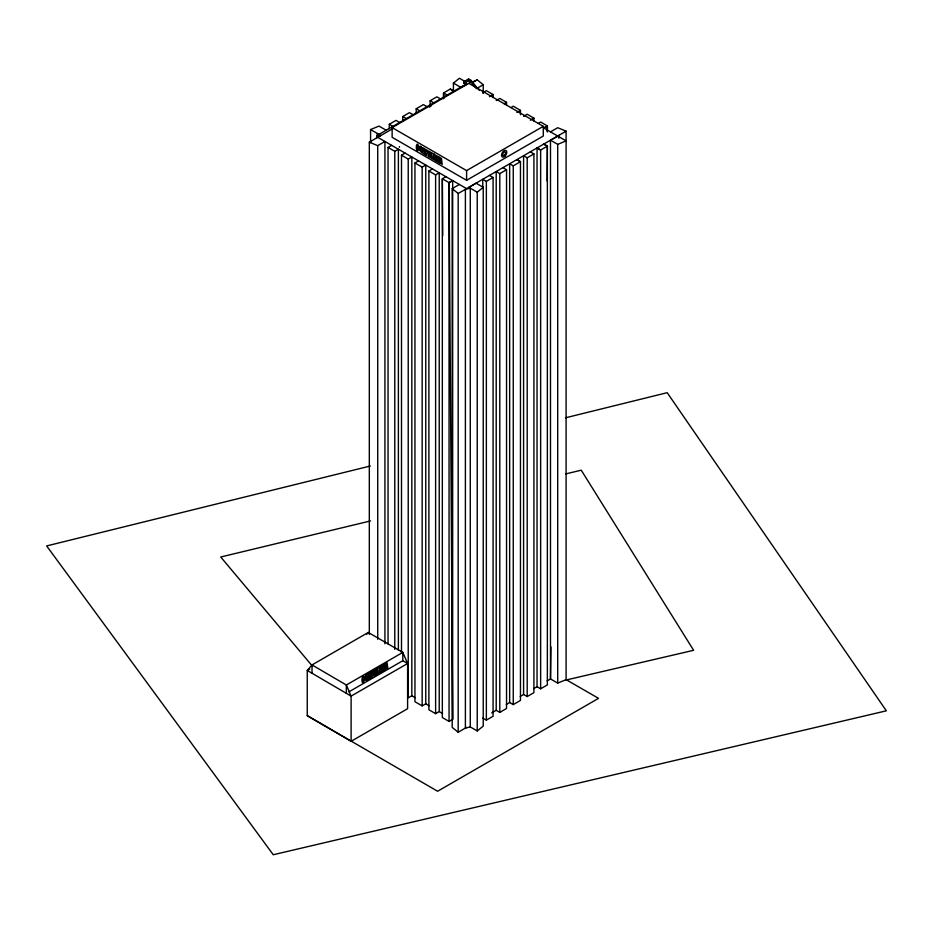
<?xml version="1.0" encoding="UTF-8"?>
<svg xmlns="http://www.w3.org/2000/svg" width="933" height="933" viewBox="0 0 933 933"><rect width="100%" height="100%" fill="white"/><g stroke="black" fill="none" stroke-linecap="round" stroke-linejoin="round"><path stroke-width="1.4" d="M547.135 181.06L547.368 146.154L543.764 144.067L547.356 146.154L547.356 684.915L540.65 688.787L537.046 686.711L537.046 147.95L540.65 150.038L547.356 146.154M547.333 131.728L547.368 125.908L540.65 122.025L538.236 123.413M550.937 646.931L550.493 678.944L547.135 680.892M376.524 138.014L377.515 133.594L380.536 135.693L377.515 133.594L379.929 136.043M366.646 634.312L368.255 632.457L402.799 652.4L407.604 663.503L407.604 708.707L351.111 741.315L307.249 715.658L307.249 670.454L312.019 664.926L368.255 632.457M453.438 91.842L453.438 83.107L459.433 78.255L465.439 81.719M470.267 726.924L470.267 188.174L465.392 189.317L465.392 728.078L470.267 726.924L477.229 730.947L477.229 192.198L483.236 187.335L476.028 183.183L469.042 187.486M477.229 730.947L483.236 726.096L483.236 187.335M516.87 112.461L520.462 110.374L513.255 106.21L510.852 107.598M307.249 715.658L437.6 791.254L598.52 698.35L566.098 679.644L557.701 683.108L550.493 678.944L550.493 140.183L557.701 144.347L566.098 140.883L543.764 127.984L547.356 125.897L547.356 131.728M389.294 128.661L389.294 124.287L396.024 120.404L399.627 122.491M402.753 120.893L402.753 116.532L409.47 112.648L413.074 114.724M416.2 113.126L416.2 108.764L423.407 104.601L427.011 106.677M430.125 106.549L430.136 100.717L436.866 96.834L440.469 98.91M450.312 89.067L453.916 91.142L450.301 89.067L443.583 92.95L443.572 98.781L443.572 92.95L447.187 95.026M464.016 81.603L466.418 82.99L466.418 84.716L464.016 83.329L464.016 81.603L468.588 78.967L470.99 80.355L479.247 90.291M464.016 83.329L468.588 80.693L470.99 82.081L476.495 88.693M465.439 84.495L376.745 135.705L377.725 137.314L466.593 188.629M468.821 83.329L543.286 126.328L543.286 136.031L466.593 180.302L392.14 137.314L392.14 127.611L470.99 82.081L470.99 80.355M369.316 634.335L369.316 142.166L392.886 128.556M472.425 82.64L477.229 79.865L483.236 84.716L483.236 93.452M369.316 142.166L377.725 145.641L384.932 141.478L384.932 643.828M477.229 88.18L483.236 84.716M388.046 643.968L388.046 147.437L391.65 145.361M482.758 92.764L486.361 90.676L493.079 94.56L493.079 97.475M388.046 147.437L394.776 151.321L398.379 149.245L398.379 650.138M489.475 96.647L493.079 94.56M401.505 653.193L401.505 155.205L405.109 153.129M496.204 100.531L499.808 98.443L506.537 102.327L506.537 105.242M408.222 159.088L411.826 157.001L411.826 695.761L408.222 697.837L408.222 159.088L401.505 155.205M504.135 103.715L506.537 102.327M429.122 705.745L425.763 703.809L422.159 705.884L414.952 701.721L414.952 162.972L418.555 160.884M442.58 713.512L439.221 711.576L435.618 713.652L428.888 709.768L428.877 171.007L432.492 168.931M523.588 116.345L527.192 114.258L533.921 118.141L533.921 121.057M428.888 171.019L435.618 174.903L439.221 172.815L439.221 711.576M530.317 120.217L533.921 118.141M392.14 127.611L466.593 170.599L543.286 126.328M449.053 721.419L449.053 182.658L452.668 180.582L452.668 719.343L449.053 721.419L442.335 717.535L442.335 178.774L445.939 176.699M543.764 127.984L547.368 125.908M466.593 727.378L458.185 732.242L452.19 727.378L452.19 188.629L459.386 184.466M550.493 131.868L557.701 127.704L566.098 131.18L566.098 679.644M458.185 732.242L458.185 193.481L566.098 131.18M482.758 188.034L482.758 179.299L486.361 181.375L493.079 177.492L493.079 716.252L486.361 720.136L482.758 718.048M496.204 710.293L496.204 171.532L499.808 173.608L506.537 169.724L506.537 708.485L499.808 712.369L496.204 710.293L491.726 712.882M509.651 702.526L509.651 163.765L513.255 165.852L520.462 161.689L516.87 159.601L520.462 161.689L520.462 700.438L513.255 704.602L509.651 702.526L506.292 704.462M527.192 696.566L527.192 157.794L533.921 153.922L533.921 692.671L527.192 696.554L523.588 694.479L520.229 696.415M309.744 669.008L307.249 670.454L351.111 696.111L351.111 741.315M348.849 691.878L402.799 660.727L407.604 663.503L351.111 696.111L346.341 685.009L312.019 664.926L312.019 673.241M533.676 688.647L537.046 686.711M414.952 162.972L422.159 167.124L425.763 165.048L425.763 703.809M442.709 235.501L442.335 178.774L449.053 182.658L452.668 180.582M550.493 140.183L557.934 136.171M471.631 82.419L477.229 79.865M464.237 85.708L460.634 87.259L453.438 83.107M370.564 142.667L370.564 129.559L378.973 126.095L386.18 130.258M370.343 465.999L46.65 545.933L273.252 854.745L886.35 710.818L667.188 392.688L565.41 417.832M370.588 520.917L220.724 557.001L312.275 665.999M565.678 473.929L581.236 470.185L693.616 650.301L566.168 679.994M370.564 129.559L378.973 134.41L378.973 135.46M530.317 151.834L533.921 153.922M430.136 100.717L433.74 102.793M527.192 157.794L523.588 155.718L523.588 694.479M416.2 108.764L419.803 110.84M502.934 167.648L506.537 169.724M402.753 116.532L406.356 118.608M489.475 175.416L493.079 177.492M389.294 124.287L392.898 126.375M468.821 187.335L477.229 192.198M411.826 695.761L415.185 697.709M537.046 147.95L540.639 150.038L540.639 688.799M452.19 188.629L458.185 193.481M449.065 182.658L452.668 719.343M558.902 135.332L558.902 138.247M557.701 144.347L557.701 683.108M520.462 110.374L520.462 114.736M513.255 165.852L513.255 704.602M499.808 173.608L499.808 712.369M486.361 181.375L486.361 720.136M468.588 78.967L468.588 80.693M466.593 170.599L466.593 180.302M435.618 174.903L435.618 713.652M422.159 167.124L422.159 705.884M402.799 660.727L402.799 652.4L346.341 685.009L346.341 693.324M399.417 146.586L399.417 147.274M394.776 151.321L394.776 649.31M378.705 134.294L378.705 135.343M377.725 145.641L377.725 639.257M429.483 107.155A3.732 2.158 -60 0 1 431.489 105.697M364.885 679.131C360.604 690.397 361.409 669.894 364.885 678.011L363.637 678.723C363.194 673.614 363.1 684.88 363.637 679.632L364.885 679.131M366.564 675.702L366.646 679.271L366.564 675.702M419.267 149.175C414.765 155.729 415.955 136.253 419.267 148.044L418.019 147.321C417.634 141.688 417.448 152.837 418.019 148.23L419.267 149.175M420.946 147.682L421.226 151.449L420.946 147.682M373.655 672.565L372.22 674.676L372.22 676.903L370.972 677.626L370.972 672.087L373.247 670.967L373.655 672.565M428.037 152.732C427.955 154.703 425.25 151.962 426.603 155.414L425.343 154.691L425.343 149.14L427.629 150.668L428.037 152.732M372.617 672.996C372.01 675.154 372.43 670.582 372.617 672.996M382.693 666.827L382.005 668.366L382.693 670.862L381.527 671.527L381.154 669.253L381.154 671.748L379.906 672.471L379.906 666.92L382.273 665.777L382.693 666.827M426.999 151.951L426.603 150.808L426.999 151.951M437.076 157.42L436.387 158.167L437.076 161.456L435.909 160.791L435.536 158.074L435.536 160.569L434.288 159.846L434.288 154.307L436.656 155.881L437.076 157.42M381.527 667.666C381.049 669.649 381.259 665.742 381.527 667.666M375.101 674.244L373.736 676.028L374.366 670.116L376.174 669.078L376.885 674.209L375.614 674.944L375.101 674.244M386.005 667.946L384.641 669.731L385.282 663.818L387.09 662.78L387.801 667.911L386.519 668.646L386.005 667.946M435.909 156.919L435.536 155.974L435.909 156.919M429.483 156.079L429.402 157.036L428.119 156.289L428.748 151.111L430.556 152.149L431.268 158.109L429.483 156.079M440.388 162.377L440.318 163.333L439.023 162.587L439.665 157.409L441.472 158.447L442.184 164.406L440.388 162.377M375.323 670.804L375.089 673.276L375.323 670.804M386.239 664.506L385.994 666.978L386.239 664.506M429.705 152.895L429.891 155.333L429.705 152.895M440.609 159.193L440.808 161.631L440.609 159.193M366.366 674.664L366.028 674.967A1.621 0.933 -60 0 0 365.339 676.448A38.824 22.415 -60 0 0 365.339 679.784L366.051 680.437L367.462 679.621A1.621 0.933 -60 0 0 368.162 678.139A38.824 22.415 -60 0 0 368.15 674.804L367.719 674.174L366.366 674.664M369.9 672.693L368.652 673.416L368.652 678.967L370.669 677.801L370.669 676.693L369.9 677.136L369.9 672.693M379.614 667.083L376.885 668.658L376.885 669.777L377.632 669.346L377.632 673.778L378.88 673.066L379.614 667.083M384.419 664.308L383.171 665.031L383.171 670.582L384.419 669.859L384.419 664.308M420.748 146.411L420.41 146.329A1.621 0.933 60 0 0 419.71 147.006A38.824 22.415 60 0 0 419.722 150.341L421.844 152.627A1.621 0.933 60 0 0 422.532 151.951A38.824 22.415 60 0 0 422.532 148.615L420.748 146.411M424.282 148.534L423.034 147.811L423.034 153.35L425.051 154.516L424.282 148.534M433.997 154.132L431.268 152.557L432.014 158.528L433.262 159.251L433.262 154.82L433.997 155.251L433.997 154.132M438.802 156.907L437.554 156.196L437.554 161.736L438.802 162.459L438.802 156.907M504.835 156.301A3.732 2.158 -60 0 0 506.024 150.516A3.732 2.158 -60 0 0 501.604 154.435A3.732 2.158 -60 0 0 504.835 156.301M504.52 155.146A2.041 1.178 -60 0 0 505.173 151.986A2.041 1.178 -60 0 0 502.759 154.12A2.041 1.178 -60 0 0 504.52 155.146"/></g></svg>
